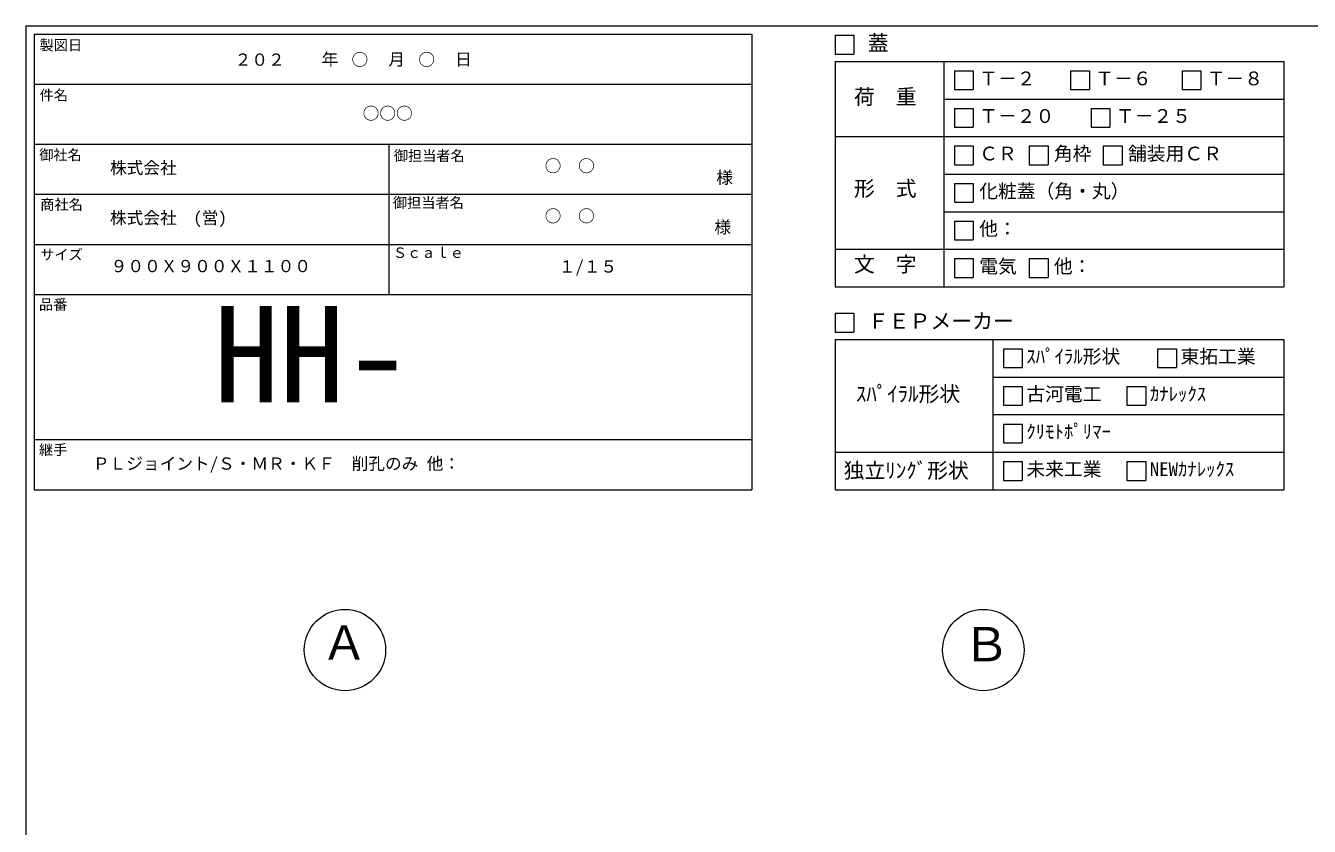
# Model space of a CAD drawing. Units: millimetres, scale not verified. Extents: x -4890 to 18490, y -2310 to 2310.
# Drawn here: x -1230 to 1846, y 392 to 2310 of the extents above; entities that cross this region are included whole.
import ezdxf
from ezdxf.enums import TextEntityAlignment as Align

# ---------------------------------------------------------------- set-up
doc = ezdxf.new("R2010")
doc.units = ezdxf.units.MM
doc.header["$LTSCALE"] = 10
for name, color, linetype, lineweight in [('0-2_waku', 7, 'Continuous', 18), ('0-3_gaikei', 7, 'Continuous', 18), ('0-E_文字１', 7, 'Continuous', 18), ('1-5_文字２', 7, 'Continuous', 5)]:
    doc.layers.add(name, color=color, linetype=linetype, lineweight=lineweight)
doc.styles.add('ＭＳ ゴシック', font='')
doc.styles.get('ＭＳ ゴシック').set_extended_font_data('MS Gothic')

msp = doc.modelspace()

# ---------------------------------------------------------------- linework, layer by layer
at = {"layer": '0-2_waku'}
for p, q in [((-1230.06, 2310.47), (-1230.06, -1964.53)), ((-1210.06, 2290.47), (-1210.06, 1198.47)), ((-1210.06, 2290.47), (509.94, 2290.47)), ((-1210.06, 2290.47), (-1210.06, 1198.47)), ((-1210.06, 2290.47), (509.94, 2290.47)), ((-1210.06, 2290.47), (-1210.06, 1198.47)), ((509.94, 2290.47), (509.94, 1198.47)), ((709.94, 2224.69), (1784.94, 2224.69)), ((709.94, 2224.69), (709.94, 1684.69)), ((970.61, 2224.69), (970.61, 1684.69)), ((1784.94, 2224.69), (1784.94, 1684.69)), ((-1210.06, 2170.47), (509.94, 2170.47)), ((-1210.06, 2170.47), (509.94, 2170.47)), ((-1210.06, 2170.47), (509.94, 2170.47)), ((-1210.06, 2170.47), (509.94, 2170.47)), ((970.61, 2134.69), (1784.94, 2134.69)), ((709.94, 2044.69), (1784.94, 2044.69)), ((-1210.06, 2026.47), (509.94, 2026.47)), ((-1210.06, 2026.47), (509.94, 2026.47)), ((-360.06, 2026.47), (-360.06, 1666.47)), ((970.61, 1954.69), (1784.94, 1954.69)), ((-1210.06, 1906.47), (509.94, 1906.47)), ((970.61, 1864.69), (1784.94, 1864.69)), ((-1210.06, 1786.47), (509.94, 1786.47)), ((709.94, 1774.69), (1784.94, 1774.69)), ((-1210.06, 1666.47), (509.94, 1666.47)), ((709.94, 1684.69), (1784.94, 1684.69)), ((709.94, 1558.47), (1784.94, 1558.47)), ((709.94, 1558.47), (709.94, 1198.47)), ((1087.76, 1558.47), (1087.76, 1198.47)), ((1784.94, 1558.47), (1784.94, 1198.47)), ((1087.76, 1468.47), (1784.94, 1468.47)), ((1087.76, 1378.47), (1784.94, 1378.47)), ((-1210.06, 1318.47), (509.94, 1318.47)), ((709.94, 1288.47), (1784.94, 1288.47)), ((-1210.06, 1198.47), (509.94, 1198.47)), ((709.94, 1198.47), (1784.94, 1198.47)), ((709.94, 1198.47), (1784.94, 1198.47))]:
    msp.add_line(p, q, dxfattribs=at)
msp.add_lwpolyline([(-1230.06, 2310.47), (4889.94, 2310.47), (4889.94, -1964.53)], dxfattribs=at)
at = {"layer": '0-3_gaikei'}
for centre in [(-465.06, 814.22), (1064.94, 814.22)]:
    msp.add_circle(centre, 97.5, dxfattribs=at)
at = {"layer": '0-E_文字１'}
for p, q in [((709.94, 2287.5), (709.94, 2242.5)), ((709.94, 2242.5), (754.94, 2242.5)), ((995.91, 2202.19), (1040.91, 2202.19)), ((995.91, 2202.19), (995.91, 2157.19)), ((995.91, 2202.19), (995.91, 2157.19)), ((995.91, 2202.19), (1040.91, 2202.19)), ((995.91, 2202.19), (995.91, 2157.19)), ((995.91, 2202.19), (1040.91, 2202.19)), ((1040.91, 2202.19), (1040.91, 2157.19)), ((1040.91, 2202.19), (1040.91, 2157.19)), ((1040.91, 2202.19), (1040.91, 2157.19)), ((1274, 2202.19), (1319, 2202.19)), ((1274, 2202.19), (1274, 2157.19)), ((1319, 2202.19), (1319, 2157.19)), ((1541.2, 2202.19), (1586.2, 2202.19)), ((1541.2, 2202.19), (1541.2, 2157.19)), ((1586.2, 2202.19), (1586.2, 2157.19)), ((995.91, 2157.19), (1040.91, 2157.19)), ((995.91, 2157.19), (1040.91, 2157.19)), ((995.91, 2157.19), (1040.91, 2157.19)), ((1274, 2157.19), (1319, 2157.19)), ((1541.2, 2157.19), (1586.2, 2157.19)), ((995.91, 2112.19), (1040.91, 2112.19)), ((995.91, 2112.19), (995.91, 2067.19)), ((1040.91, 2112.19), (1040.91, 2067.19)), ((1323.39, 2112.19), (1368.39, 2112.19)), ((1323.39, 2112.19), (1323.39, 2067.19)), ((1368.39, 2112.19), (1368.39, 2067.19)), ((995.91, 2067.19), (1040.91, 2067.19)), ((1323.39, 2067.19), (1368.39, 2067.19)), ((995.91, 2022.19), (1040.91, 2022.19)), ((995.91, 2022.19), (995.91, 1977.19)), ((995.91, 2022.19), (995.91, 1977.19)), ((1040.91, 2022.19), (1040.91, 1977.19)), ((1040.91, 2022.19), (1040.91, 1977.19)), ((1174.91, 2022.19), (1219.91, 2022.19)), ((1174.91, 2022.19), (1174.91, 1977.19)), ((1219.91, 2022.19), (1219.91, 1977.19)), ((1352.41, 2022.19), (1397.41, 2022.19)), ((1352.41, 2022.19), (1352.41, 1977.19)), ((1397.41, 2022.19), (1397.41, 1977.19)), ((995.91, 1977.19), (1040.91, 1977.19)), ((995.91, 1977.19), (1040.91, 1977.19)), ((1174.91, 1977.19), (1219.91, 1977.19)), ((1352.41, 1977.19), (1397.41, 1977.19)), ((995.91, 1932.19), (995.91, 1887.19)), ((1040.91, 1932.19), (1040.91, 1887.19)), ((995.91, 1887.19), (1040.91, 1887.19)), ((995.91, 1842.19), (1040.91, 1842.19)), ((995.91, 1842.19), (995.91, 1797.19)), ((995.91, 1842.19), (995.91, 1797.19)), ((1040.91, 1842.19), (1040.91, 1797.19)), ((1040.91, 1842.19), (1040.91, 1797.19)), ((995.91, 1797.19), (1040.91, 1797.19)), ((995.91, 1797.19), (1040.91, 1797.19)), ((995.91, 1752.19), (995.91, 1707.19)), ((1174.91, 1752.19), (1174.91, 1707.19)), ((995.91, 1707.19), (1040.91, 1707.19)), ((1174.91, 1707.19), (1219.91, 1707.19)), ((709.94, 1621.28), (709.94, 1576.28)), ((709.94, 1576.28), (754.94, 1576.28)), ((1113.06, 1535.97), (1113.06, 1490.97)), ((1482.65, 1535.97), (1527.65, 1535.97)), ((1482.65, 1535.97), (1482.65, 1490.97)), ((1482.65, 1535.97), (1527.65, 1535.97)), ((1482.65, 1535.97), (1482.65, 1490.97)), ((1482.65, 1535.97), (1527.65, 1535.97)), ((1482.65, 1535.97), (1482.65, 1490.97)), ((1527.65, 1535.97), (1527.65, 1490.97)), ((1527.65, 1535.97), (1527.65, 1490.97)), ((1527.65, 1535.97), (1527.65, 1490.97)), ((1113.06, 1490.97), (1158.06, 1490.97)), ((1482.65, 1490.97), (1527.65, 1490.97)), ((1482.65, 1490.97), (1527.65, 1490.97)), ((1482.65, 1490.97), (1527.65, 1490.97)), ((1113.06, 1445.97), (1158.06, 1445.97)), ((1113.06, 1445.97), (1113.06, 1400.97)), ((1158.06, 1445.97), (1158.06, 1400.97)), ((1408.97, 1445.97), (1408.97, 1400.97)), ((1113.06, 1400.97), (1158.06, 1400.97)), ((1408.97, 1400.97), (1453.97, 1400.97)), ((1113.06, 1355.97), (1113.06, 1310.97)), ((1113.06, 1310.97), (1158.06, 1310.97)), ((1113.06, 1265.97), (1158.06, 1265.97)), ((1113.06, 1265.97), (1113.06, 1220.97)), ((1158.06, 1265.97), (1158.06, 1220.97)), ((1408.97, 1265.97), (1453.97, 1265.97)), ((1408.97, 1265.97), (1408.97, 1220.97)), ((1453.97, 1265.97), (1453.97, 1220.97)), ((1113.06, 1220.97), (1158.06, 1220.97)), ((1408.97, 1220.97), (1453.97, 1220.97))]:
    msp.add_line(p, q, dxfattribs=at)
for points in [[(709.94, 2287.5), (754.94, 2287.5), (754.94, 2242.5)], [(709.94, 2287.5), (754.94, 2287.5), (754.94, 2242.5)], [(995.91, 2022.19), (1040.91, 2022.19), (1040.91, 1977.19)], [(995.91, 2022.19), (995.91, 1977.19), (1040.91, 1977.19)], [(995.91, 1932.19), (1040.91, 1932.19), (1040.91, 1887.19)], [(995.91, 1842.19), (1040.91, 1842.19), (1040.91, 1797.19)], [(995.91, 1842.19), (995.91, 1797.19), (1040.91, 1797.19)], [(995.91, 1752.19), (1040.91, 1752.19), (1040.91, 1707.19)], [(1174.91, 1752.19), (1219.91, 1752.19), (1219.91, 1707.19)], [(709.94, 1621.28), (754.94, 1621.28), (754.94, 1576.28)], [(1113.06, 1535.97), (1158.06, 1535.97), (1158.06, 1490.97)], [(1408.97, 1445.97), (1453.97, 1445.97), (1453.97, 1400.97)], [(1113.06, 1355.97), (1158.06, 1355.97), (1158.06, 1310.97)]]:
    msp.add_lwpolyline(points, dxfattribs=at)

# ---------------------------------------------------------------- texts
at = {"layer": '0-E_文字１', "style": 'ＭＳ ゴシック'}
for s, height, p in [('製図日', 24.93, (-1196.79, 2244.02)), ('蓋', 36.66, (788.03, 2239.59)), ('\u3000\u3000年\u3000\u3000\u3000月\u3000\u3000\u3000日', 29.33, (-600.75, 2206.42)), ('Ｔ－２', 32.99, (1055.05, 2157.68)), ('Ｔ－６', 32.99, (1333.14, 2157.68)), ('Ｔ－８', 32.99, (1600.34, 2157.68)), ('件名', 24.93, (-1196.79, 2124.02)), ('荷\u3000重', 36.66, (754.91, 2110.89)), ('Ｔ－２０', 32.99, (1055.05, 2067.68)), ('Ｔ－２５', 32.99, (1382.54, 2067.68)), ('御社名', 24.93, (-1197.76, 1981.02)), ('御担当者名', 24.93, (-347.85, 1978.81)), ('御担当者名', 24.93, (-347.85, 1978.81)), ('ＣＲ', 32.99, (1055.05, 1977.68)), ('角枠', 32.99, (1234.05, 1977.68)), ('舗装用ＣＲ', 32.99, (1411.56, 1977.68)), ('様', 29.33, (424.9, 1923.3)), ('形\u3000式', 36.66, (754.91, 1890.93)), ('化粧蓋（角・丸）', 32.99, (1055.05, 1887.68)), ('商社名', 24.93, (-1195.15, 1861.97)), ('御担当者名', 24.93, (-350.06, 1866.5)), ('様', 29.33, (420.4, 1804.39)), ('他：', 32.99, (1055.05, 1797.68)), ('サイズ', 24.93, (-1195.15, 1741.97)), ('Ｓｃａｌｅ', 24.93, (-350.06, 1746.5)), ('文\u3000字', 36.66, (754.91, 1709.44)), ('電気', 32.99, (1055.05, 1707.68)), ('他：', 32.99, (1234.05, 1707.68)), ('９００Ｘ９００Ｘ１１００', 29.33, (-1026.36, 1710.93)), ('１/１５', 29.33, (47.49, 1709.98)), ('品番', 24.93, (-1198.15, 1622.33)), ('HH-', 230.9, (-779.33, 1338.3)), ('ＦＥＰメーカー', 36.66, (788.03, 1573.36)), ('ｽﾊﾟｲﾗﾙ形状', 32.99, (1168.03, 1491.46)), ('東拓工業', 32.99, (1537.61, 1491.46)), ('ｽﾊﾟｲﾗﾙ形状', 36.66, (759.56, 1398.81)), ('古河電工', 32.99, (1168.03, 1401.46)), ('ｶﾅﾚｯｸｽ', 32.99, (1463.94, 1401.46)), ('ｸﾘﾓﾄﾎﾟﾘﾏｰ', 32.99, (1168.03, 1311.46)), ('継手', 24.93, (-1198.15, 1274.33)), ('ＰＬジョイント/Ｓ・ＭＲ・ＫＦ\u3000削孔のみ 他：', 29.33, (-1069.07, 1237.67)), ('独立ﾘﾝｸﾞ形状', 36.66, (730.03, 1215.33)), ('未来工業', 32.99, (1168.03, 1221.46)), ('NEWｶﾅﾚｯｸｽ', 32.99, (1463.94, 1221.46)), ('Ａ', 82.48, (-522.75, 766.12)), ('Ｂ', 82.48, (1015.81, 762.4))]:
    msp.add_text(s, height=height, dxfattribs=at).set_placement(p, align=Align.BOTTOM_LEFT)
at = {"layer": '1-5_文字２', "style": 'ＭＳ ゴシック'}
for s, p in [('\u3000\u3000２０２\u3000\u3000\u3000\u3000○\u3000\u3000\u3000○', (-809.22, 2205.63)), ('○○○', (-422.54, 2076.81)), ('株式会社', (-1028.06, 1946.55)), ('○\u3000○', (13.73, 1950.93)), ('株式会社\u3000(営)', (-1028.06, 1826.55)), ('○\u3000○', (13.73, 1830.93))]:
    msp.add_text(s, height=29.33, dxfattribs=at).set_placement(p, align=Align.BOTTOM_LEFT)

doc.saveas('drawing.dxf')
